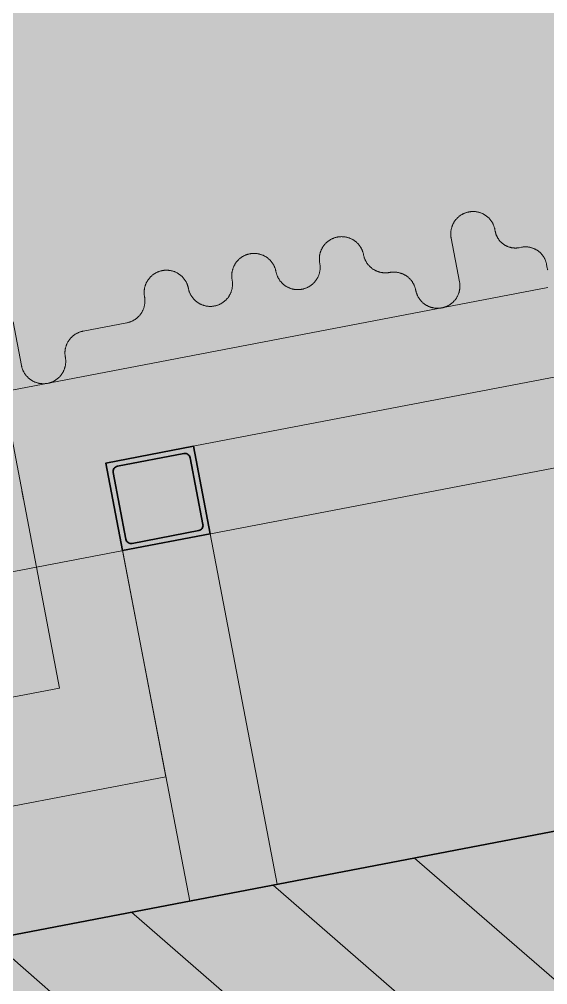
# Model space of a CAD drawing. Header units: millimetres. Extents: x 833941507 to 1669051331, y 817666127 to 1636299673.
# Drawn here: x 834548875 to 834549171, y 817983170 to 817983712 of the extents above; entities that cross this region are included whole.
import ezdxf

# ---------------------------------------------------------------- set-up
doc = ezdxf.new("R2010")
doc.units = ezdxf.units.MM
doc.header["$LTSCALE"] = 3
for name, color, linetype, lineweight in [('Hatch (LTC&CB)', 252, 'Continuous', 35), ('UAJ-22INWA', 6, 'Continuous', 35), ('UAJ-22INWA-a', 1, 'Continuous', 13), ('UAJ-22INWA-h', 251, 'Continuous', 9), ('UAJ-23FLOR-h', 251, 'Continuous', 9), ('UAJ-42INFI', 1, 'Continuous', 18), ('UAJ-42INFI-h', 251, 'Continuous', 9)]:
    doc.layers.add(name, color=color, linetype=linetype, lineweight=lineweight)
doc.layers.add('UAJ-00XREF', color=7, linetype='Continuous')

# ---------------------------------------------------------------- blocks, each defined once
blk = doc.blocks.new('GBP-LTC-LB01')
at = {"layer": 'UAJ-23FLOR-h'}
h = blk.add_hatch(dxfattribs=at)
h.set_pattern_fill('EARTH,_O', color=256, scale=180, angle=45)
h.set_pattern_definition([(48.9989, (834576001.8, 818046085.3), (-112.727, 1612.5107), [1143, -1143]), (48.9989, (834575678.3, 818046366.6), (-112.727, 1612.5107), [1143, -1143]), (48.9989, (834575354.8, 818046647.8), (-112.727, 1612.5107), [1143, -1143]), (138.9989, (834575340.7, 818046849.3), (-1612.5107, -112.727), [1143, -1143]), (138.9989, (834575621.9, 818047172.8), (-1612.5107, -112.727), [1143, -1143]), (138.9989, (834575903.1, 818047496.3), (-1612.5107, -112.727), [1143, -1143])])
h.paths.add_polyline_path([(834572173.05, 818200349.17), (834310583.74, 818182062.08), (834331502.24, 817882831.69), (834364939.69, 817885169.23), (834473095.7, 818011283.6), (834480533.7, 818020120.4), (834485095.05, 818025709.55), (834491375.7, 818033619), (834497063.4, 818041013), (834493145.8, 818043678.7), (834512788.5, 818074029.25), (834518712.45, 818083675.25), (834526231.3, 818096325.1), (834534646.05, 818111073.05), (834545956, 818131981.3), (834557204.6, 818154198.8), (834564040, 818168496.8), (834570941.16, 818183576.43), (834578367.8, 818200696.3)])
h.paths.add_polyline_path([(834382131.31, 817956469.98), (834418268.73, 817958996.07), (834422062.41, 817963855.9), (834428403.04, 817964299.38), (834467239.2, 818010695.58), (834466445.21, 818021738.79), (834476097.72, 818035709.03), (834485267.1, 818048983.2), (834487014.89, 818051460.43), (834497268.33, 818067303.42), (834492893.38, 818129890.09), (834448056.59, 818126755.66), (834416896.58, 818105052.11), (834382061.37, 818080788.99), (834386167.45, 818022059.16), (834377588.38, 818021459.47)], flags=16)
edge = h.paths.add_edge_path(flags=16)
edge.add_line((834540292.29, 818142076.07), (834533466.32, 818141614.13))
edge.add_line((834533466.32, 818141614.13), (834523258.01, 818143862.71))
edge.add_line((834523258.01, 818143862.71), (834525896.87, 818155838.93))
edge.add_arc((834558382.43, 818267025.45), 115835.02, 237.2183981, 253.7131266, ccw=False)
edge.add_line((834495664.92, 818169638.25), (834498267.59, 818132356.98))
edge.add_line((834498267.59, 818132356.98), (834496346.42, 818130135.01))
edge.add_line((834496346.42, 818130135.01), (834492879.88, 818129892.67))
edge.add_line((834492879.88, 818129892.67), (834494229.58, 818110587.62))
edge.add_line((834494229.58, 818110587.62), (834496326.13, 818110708.38))
edge.add_line((834496326.13, 818110708.38), (834498420.21, 818080753.55))
edge.add_line((834498420.21, 818080753.55), (834498046.12, 818080727.4))
edge.add_line((834498046.12, 818080727.4), (834498254.52, 818077746.38))
edge.add_line((834498254.52, 818077746.38), (834503061.09, 818078082.4))
edge.add_line((834503061.09, 818078082.4), (834504979.52, 818081212.1))
edge.add_line((834504979.52, 818081212.1), (834509429.02, 818088470.93))
edge.add_line((834509429.02, 818088470.93), (834515217.16, 818097913.59))
edge.add_line((834515217.16, 818097913.59), (834526067.43, 818116415.54))
edge.add_line((834526067.43, 818116415.54), (834532489.2, 818127888.68))
edge.add_line((834532489.2, 818127888.68), (834534830.9, 818132146.3))
edge.add_line((834534830.9, 818132146.3), (834540292.29, 818142076.07))
h = blk.add_hatch(dxfattribs=at)
h.set_pattern_fill('EARTH,_O', color=256, scale=180, angle=45)
h.set_pattern_definition([(45.0000001, (-1082349.7, 54794.9), (-3e-06, 1616.4461018), [1143, -1143]), (45.0000001, (-1082652.8, 55098), (-3e-06, 1616.4461018), [1143, -1143]), (45.0000001, (-1082955.9, 55401.1), (-3e-06, 1616.4461018), [1143, -1143]), (135.0000001, (-1082955.9, 55603.1), (-1616.4461018, -3e-06), [1143, -1143]), (135.0000001, (-1082652.8, 55906.2), (-1616.4461018, -3e-06), [1143, -1143]), (135.0000001, (-1082349.7, 56209.3), (-1616.4461018, -3e-06), [1143, -1143])])
h.paths.add_polyline_path([(834669469.25, 818015499.17), (834651080.82, 818014213.79), (834651091.33, 818014066.03), (834669479.76, 818015351.52)], flags=16)
edge = h.paths.add_edge_path()
edge.add_arc((834611763.61, 818123015.07), 22001.28, 94.000719, 118.688683)
edge.add_line((834601201.89, 818142315.5), (834593918.34, 818141228.38))
edge.add_arc((834611768.4, 818123014.03), 25502.69, 93.997159, 134.421275, ccw=False)
edge.add_line((834609990.68, 818148454.69), (834618164.36, 818149025.84))
edge.add_line((834618164.36, 818149025.84), (834618408.29, 818145534.91))
edge.add_line((834618408.29, 818145534.91), (834616365.41, 818145392.16))
edge.add_line((834616365.41, 818145392.16), (834616609.39, 818141900.69))
edge.add_line((834616609.39, 818141900.69), (834611621.55, 818141552.15))
edge.add_line((834611621.55, 818141552.15), (834611377.61, 818145043.07))
edge.add_line((834611377.61, 818145043.07), (834610228.61, 818144962.74))
h.paths.add_polyline_path([(834673232.94, 818197365.88), (834607546.49, 818192773.89), (834599172.5, 818174435.3), (834588349.1, 818152374.5), (834578621.55, 818133890.65), (834568418.3, 818115665.3), (834556456.7, 818095618.3), (834546606.4, 818080041.6), (834532219.3, 818058623.75), (834523692.15, 818046595.75), (834515683.5, 818035708.5), (834508244.2, 818025929.9), (834500656.3, 818016266.1), (834489786.8, 818002934.1), (834483448.3, 817995421.3), (834478637.6, 817989841.7), (834458453.75, 817967379.3), (834441506.5, 817949096.36), (834383075.75, 817886437.08), (834482026.69, 817893354.51), (834551919.04, 817920008.6), (834634905.13, 817930637.13), (834634023, 817939309.35), (834633770.07, 817941795.89), (834633577.69, 817943687.02), (834508697.04, 817930983.61), (834507053.46, 817930191.44), (834506409.46, 817939426.96), (834507656.94, 817945566.73), (834503417.08, 818006767.03), (834503064.37, 818011762.67), (834514052.91, 818025791.94), (834520784.65, 818034889.35), (834526318.86, 818042436.94), (834532381.69, 818050705.63), (834536345.72, 818056472.68), (834542258.41, 818065225.62), (834550405.86, 818077286.91), (834561579, 818095001.96), (834574522.66, 818117080.03), (834587768.88, 818140310.21), (834609774.13, 818143594.98), (834610001.97, 818140335.89), (834634252.54, 818142031.47), (834636806.9, 818105492.47), (834642791.48, 818105913.75), (834646278.56, 818056032.58), (834640293.17, 818055614.16), (834643382.34, 818011424.91), (834641138.41, 818011267.96), (834645775.78, 817944927.87), (834639048.36, 817944243.52), (834640362.12, 817931328.11), (834651070.39, 817932706.91), (834650587.67, 817936476.13), (834685105.74, 817940896.86), (834685588.46, 817937127.64), (834691373.79, 817937868.57)])
blk = doc.blocks.new('*U1272')
at = {"layer": 'UAJ-22INWA-h'}
h = blk.add_hatch(color=256, dxfattribs=at)
h.dxf.hatch_style = 1
h.paths.add_polyline_path([(0, -10), (50, -10), (50, 40), (0, 40)])
edge = h.paths.add_edge_path(flags=16)
edge.add_line((6, -7), (44, -7))
edge.add_arc((44, -4), 3, 270, 360)
edge.add_line((47, -4), (47, 34))
edge.add_arc((44, 34), 3, 360, 450)
edge.add_line((44, 37), (6, 37))
edge.add_arc((6, 34), 3, 90, 180)
edge.add_line((3, 34), (3, -4))
edge.add_arc((6, -4), 3, 180, 270)
at = {"layer": 'UAJ-22INWA'}
blk.add_lwpolyline([(0, -10), (50, -10), (50, 40), (0, 40)], close=True, dxfattribs=at)
blk.add_lwpolyline([(6, -7), (44, -7, 0.414214), (47, -4), (47, 34, 0.414214), (44, 37), (6, 37, 0.414214), (3, 34), (3, -4, 0.414214)], format="xyb", close=True, dxfattribs=at)
blk = doc.blocks.new('inf_010')
at = {"layer": 'UAJ-42INFI'}
for points in [[(889561436.98, 757792767.59), (889561436.94, 757792767.87), (889561436.9, 757792768.15), (889561436.85, 757792768.42), (889561436.79, 757792768.7), (889561436.73, 757792768.98), (889561436.66, 757792769.27), (889561436.58, 757792769.55), (889561436.5, 757792769.83), (889561436.41, 757792770.11), (889561436.31, 757792770.39), (889561436.2, 757792770.67), (889561436.09, 757792770.95), (889561435.97, 757792771.23), (889561435.84, 757792771.51), (889561435.7, 757792771.78), (889561435.56, 757792772.06), (889561435.41, 757792772.33), (889561435.25, 757792772.6), (889561435.08, 757792772.87), (889561434.91, 757792773.13), (889561434.73, 757792773.39), (889561434.54, 757792773.64), (889561434.34, 757792773.9), (889561434.14, 757792774.14), (889561433.93, 757792774.39), (889561433.72, 757792774.62), (889561433.49, 757792774.86), (889561433.26, 757792775.08), (889561433.03, 757792775.31), (889561432.79, 757792775.52), (889561432.54, 757792775.73), (889561432.29, 757792775.94), (889561432.03, 757792776.13), (889561431.77, 757792776.32), (889561431.51, 757792776.5), (889561431.23, 757792776.68), (889561430.96, 757792776.85), (889561430.68, 757792777.01), (889561430.4, 757792777.16), (889561430.11, 757792777.31), (889561429.82, 757792777.45), (889561429.53, 757792777.58), (889561429.24, 757792777.7), (889561428.95, 757792777.82), (889561428.65, 757792777.92), (889561428.35, 757792778.02), (889561428.05, 757792778.11), (889561427.75, 757792778.19), (889561427.45, 757792778.27), (889561427.15, 757792778.34), (889561426.85, 757792778.4), (889561426.55, 757792778.45), (889561426.25, 757792778.49), (889561425.95, 757792778.53), (889561425.66, 757792778.56), (889561425.36, 757792778.58), (889561425.07, 757792778.6), (889561424.78, 757792778.61), (889561424.49, 757792778.61), (889561424.2, 757792778.6), (889561423.92, 757792778.59), (889561423.63, 757792778.57), (889561423.36, 757792778.55), (889561423.08, 757792778.52), (889561422.8, 757792778.48), (889561422.53, 757792778.44), (889561422.25, 757792778.39), (889561421.97, 757792778.33), (889561421.69, 757792778.27), (889561421.41, 757792778.2), (889561421.13, 757792778.12), (889561420.85, 757792778.04), (889561420.56, 757792777.95), (889561420.28, 757792777.85), (889561420, 757792777.74), (889561419.72, 757792777.63), (889561419.44, 757792777.51), (889561419.17, 757792777.38), (889561418.89, 757792777.24), (889561418.62, 757792777.1), (889561418.34, 757792776.95), (889561418.07, 757792776.79), (889561417.81, 757792776.62), (889561417.54, 757792776.45), (889561417.29, 757792776.27), (889561417.03, 757792776.08), (889561416.78, 757792775.88), (889561416.53, 757792775.68), (889561416.29, 757792775.47), (889561416.05, 757792775.26), (889561415.82, 757792775.03), (889561415.59, 757792774.81), (889561415.37, 757792774.57), (889561415.15, 757792774.33), (889561414.94, 757792774.08), (889561414.74, 757792773.83), (889561414.54, 757792773.57), (889561414.35, 757792773.31), (889561414.17, 757792773.05), (889561413.99, 757792772.78), (889561413.83, 757792772.5), (889561413.66, 757792772.22), (889561413.51, 757792771.94), (889561413.36, 757792771.65), (889561413.23, 757792771.37), (889561413.1, 757792771.07), (889561412.97, 757792770.78), (889561412.86, 757792770.49), (889561412.75, 757792770.19), (889561412.65, 757792769.89), (889561412.56, 757792769.59), (889561412.48, 757792769.29), (889561412.4, 757792768.99), (889561412.34, 757792768.69), (889561412.28, 757792768.39), (889561412.23, 757792768.09), (889561412.18, 757792767.79), (889561412.14, 757792767.5), (889561412.11, 757792767.2), (889561412.09, 757792766.9), (889561412.08, 757792766.61), (889561412.07, 757792766.32), (889561412.07, 757792766.03), (889561412.07, 757792765.74), (889561412.08, 757792765.46), (889561412.1, 757792765.17), (889561412.13, 757792764.9), (889561412.16, 757792764.62)], [(889561362.51, 757792758.67), (889561362.47, 757792758.94), (889561362.43, 757792759.22), (889561362.38, 757792759.5), (889561362.33, 757792759.78), (889561362.26, 757792760.06), (889561362.19, 757792760.34), (889561362.12, 757792760.62), (889561362.03, 757792760.9), (889561361.94, 757792761.19), (889561361.84, 757792761.47), (889561361.74, 757792761.75), (889561361.62, 757792762.03), (889561361.5, 757792762.31), (889561361.37, 757792762.58), (889561361.24, 757792762.86), (889561361.09, 757792763.13), (889561360.94, 757792763.41), (889561360.78, 757792763.67), (889561360.61, 757792763.94), (889561360.44, 757792764.2), (889561360.26, 757792764.46), (889561360.07, 757792764.72), (889561359.88, 757792764.97), (889561359.67, 757792765.22), (889561359.46, 757792765.46), (889561359.25, 757792765.7), (889561359.03, 757792765.93), (889561358.8, 757792766.16), (889561358.56, 757792766.38), (889561358.32, 757792766.6), (889561358.08, 757792766.81), (889561357.82, 757792767.01), (889561357.57, 757792767.21), (889561357.3, 757792767.4), (889561357.04, 757792767.58), (889561356.77, 757792767.76), (889561356.49, 757792767.92), (889561356.21, 757792768.08), (889561355.93, 757792768.24), (889561355.65, 757792768.38), (889561355.36, 757792768.52), (889561355.07, 757792768.65), (889561354.77, 757792768.78), (889561354.48, 757792768.89), (889561354.18, 757792769), (889561353.88, 757792769.1), (889561353.58, 757792769.19), (889561353.29, 757792769.27), (889561352.98, 757792769.34), (889561352.68, 757792769.41), (889561352.38, 757792769.47), (889561352.08, 757792769.52), (889561351.79, 757792769.57), (889561351.49, 757792769.61), (889561351.19, 757792769.63), (889561350.9, 757792769.66), (889561350.6, 757792769.67), (889561350.31, 757792769.68), (889561350.02, 757792769.68), (889561349.73, 757792769.68), (889561349.45, 757792769.67), (889561349.17, 757792769.65), (889561348.89, 757792769.62), (889561348.61, 757792769.59), (889561348.34, 757792769.56), (889561348.06, 757792769.51), (889561347.78, 757792769.47), (889561347.5, 757792769.41), (889561347.22, 757792769.35), (889561346.94, 757792769.28), (889561346.66, 757792769.2), (889561346.38, 757792769.12), (889561346.1, 757792769.02), (889561345.82, 757792768.93), (889561345.53, 757792768.82), (889561345.25, 757792768.71), (889561344.98, 757792768.58), (889561344.7, 757792768.45), (889561344.42, 757792768.32), (889561344.15, 757792768.17), (889561343.88, 757792768.02), (889561343.61, 757792767.86), (889561343.34, 757792767.7), (889561343.08, 757792767.52), (889561342.82, 757792767.34), (889561342.56, 757792767.15), (889561342.31, 757792766.96), (889561342.06, 757792766.76), (889561341.82, 757792766.55), (889561341.58, 757792766.33), (889561341.35, 757792766.11), (889561341.12, 757792765.88), (889561340.9, 757792765.65), (889561340.68, 757792765.4), (889561340.47, 757792765.16), (889561340.27, 757792764.91), (889561340.08, 757792764.65), (889561339.89, 757792764.39), (889561339.7, 757792764.12), (889561339.53, 757792763.85), (889561339.36, 757792763.58), (889561339.2, 757792763.3), (889561339.04, 757792763.01), (889561338.9, 757792762.73), (889561338.76, 757792762.44), (889561338.63, 757792762.15), (889561338.51, 757792761.86), (889561338.39, 757792761.56), (889561338.29, 757792761.26), (889561338.19, 757792760.97), (889561338.1, 757792760.67), (889561338.01, 757792760.37), (889561337.94, 757792760.07), (889561337.87, 757792759.77), (889561337.81, 757792759.47), (889561337.76, 757792759.17), (889561337.71, 757792758.87), (889561337.68, 757792758.57), (889561337.65, 757792758.27), (889561337.62, 757792757.98), (889561337.61, 757792757.68), (889561337.6, 757792757.39), (889561337.6, 757792757.1), (889561337.6, 757792756.82), (889561337.62, 757792756.53), (889561337.63, 757792756.25), (889561337.66, 757792755.97), (889561337.69, 757792755.69)], [(889561437.1, 757792766.57), (889561436.98, 757792767.59)], [(889561449.85, 757792756.55), (889561449.6, 757792756.52), (889561449.34, 757792756.5), (889561449.09, 757792756.48), (889561448.83, 757792756.47), (889561448.56, 757792756.47), (889561448.3, 757792756.47), (889561448.03, 757792756.48), (889561447.76, 757792756.49), (889561447.49, 757792756.51), (889561447.22, 757792756.54), (889561446.94, 757792756.57), (889561446.67, 757792756.61), (889561446.39, 757792756.66), (889561446.12, 757792756.71), (889561445.84, 757792756.78), (889561445.57, 757792756.85), (889561445.29, 757792756.92), (889561445.02, 757792757.01), (889561444.74, 757792757.1), (889561444.47, 757792757.19), (889561444.2, 757792757.3), (889561443.93, 757792757.41), (889561443.66, 757792757.53), (889561443.4, 757792757.66), (889561443.14, 757792757.79), (889561442.88, 757792757.93), (889561442.62, 757792758.08), (889561442.37, 757792758.24), (889561442.12, 757792758.4), (889561441.88, 757792758.56), (889561441.64, 757792758.74), (889561441.4, 757792758.92), (889561441.17, 757792759.11), (889561440.94, 757792759.3), (889561440.72, 757792759.5), (889561440.51, 757792759.7), (889561440.3, 757792759.91), (889561440.09, 757792760.12), (889561439.9, 757792760.34), (889561439.7, 757792760.56), (889561439.52, 757792760.79), (889561439.34, 757792761.02), (889561439.17, 757792761.26), (889561439, 757792761.49), (889561438.84, 757792761.74), (889561438.69, 757792761.98), (889561438.54, 757792762.23), (889561438.4, 757792762.48), (889561438.27, 757792762.73), (889561438.15, 757792762.98), (889561438.03, 757792763.24), (889561437.92, 757792763.49), (889561437.81, 757792763.75), (889561437.71, 757792764.01), (889561437.62, 757792764.26), (889561437.54, 757792764.52), (889561437.46, 757792764.78), (889561437.39, 757792765.04), (889561437.33, 757792765.3), (889561437.27, 757792765.55), (889561437.22, 757792765.81), (889561437.17, 757792766.07), (889561437.13, 757792766.32), (889561437.1, 757792766.57)], [(889561312.87, 757792752.72), (889561312.83, 757792752.99), (889561312.79, 757792753.27), (889561312.74, 757792753.55), (889561312.68, 757792753.83), (889561312.62, 757792754.11), (889561312.55, 757792754.39), (889561312.47, 757792754.67), (889561312.39, 757792754.95), (889561312.3, 757792755.24), (889561312.2, 757792755.52), (889561312.09, 757792755.8), (889561311.98, 757792756.08), (889561311.86, 757792756.36), (889561311.73, 757792756.63), (889561311.59, 757792756.91), (889561311.45, 757792757.18), (889561311.3, 757792757.46), (889561311.14, 757792757.72), (889561310.97, 757792757.99), (889561310.8, 757792758.25), (889561310.62, 757792758.51), (889561310.43, 757792758.77), (889561310.23, 757792759.02), (889561310.03, 757792759.27), (889561309.82, 757792759.51), (889561309.6, 757792759.75), (889561309.38, 757792759.98), (889561309.15, 757792760.21), (889561308.92, 757792760.43), (889561308.68, 757792760.65), (889561308.43, 757792760.86), (889561308.18, 757792761.06), (889561307.92, 757792761.26), (889561307.66, 757792761.45), (889561307.39, 757792761.63), (889561307.12, 757792761.81), (889561306.85, 757792761.97), (889561306.57, 757792762.13), (889561306.29, 757792762.29), (889561306, 757792762.43), (889561305.71, 757792762.57), (889561305.42, 757792762.7), (889561305.13, 757792762.83), (889561304.83, 757792762.94), (889561304.54, 757792763.05), (889561304.24, 757792763.15), (889561303.94, 757792763.24), (889561303.64, 757792763.32), (889561303.34, 757792763.39), (889561303.04, 757792763.46), (889561302.74, 757792763.52), (889561302.44, 757792763.57), (889561302.14, 757792763.62), (889561301.84, 757792763.66), (889561301.55, 757792763.68), (889561301.25, 757792763.71), (889561300.96, 757792763.72), (889561300.67, 757792763.73), (889561300.38, 757792763.73), (889561300.09, 757792763.73), (889561299.8, 757792763.72), (889561299.52, 757792763.7), (889561299.24, 757792763.67), (889561298.97, 757792763.64), (889561298.69, 757792763.61), (889561298.42, 757792763.56), (889561298.14, 757792763.52), (889561297.86, 757792763.46), (889561297.58, 757792763.4), (889561297.3, 757792763.33), (889561297.02, 757792763.25), (889561296.73, 757792763.17), (889561296.45, 757792763.07), (889561296.17, 757792762.98), (889561295.89, 757792762.87), (889561295.61, 757792762.76), (889561295.33, 757792762.63), (889561295.05, 757792762.51), (889561294.78, 757792762.37), (889561294.5, 757792762.22), (889561294.23, 757792762.07), (889561293.96, 757792761.91), (889561293.7, 757792761.75), (889561293.43, 757792761.57), (889561293.17, 757792761.39), (889561292.92, 757792761.2), (889561292.67, 757792761.01), (889561292.42, 757792760.81), (889561292.18, 757792760.6), (889561291.94, 757792760.38), (889561291.7, 757792760.16), (889561291.48, 757792759.93), (889561291.26, 757792759.7), (889561291.04, 757792759.45), (889561290.83, 757792759.21), (889561290.63, 757792758.96), (889561290.43, 757792758.7), (889561290.24, 757792758.44), (889561290.06, 757792758.17), (889561289.88, 757792757.9), (889561289.71, 757792757.63), (889561289.55, 757792757.35), (889561289.4, 757792757.06), (889561289.25, 757792756.78), (889561289.11, 757792756.49), (889561288.98, 757792756.2), (889561288.86, 757792755.91), (889561288.75, 757792755.61), (889561288.64, 757792755.31), (889561288.54, 757792755.02), (889561288.45, 757792754.72), (889561288.37, 757792754.42), (889561288.29, 757792754.12), (889561288.23, 757792753.82), (889561288.17, 757792753.52), (889561288.11, 757792753.22), (889561288.07, 757792752.92), (889561288.03, 757792752.62), (889561288, 757792752.32), (889561287.98, 757792752.03), (889561287.96, 757792751.73), (889561287.96, 757792751.44), (889561287.96, 757792751.15), (889561287.96, 757792750.87), (889561287.97, 757792750.58), (889561287.99, 757792750.3), (889561288.01, 757792750.02), (889561288.04, 757792749.74)], [(889561412.16, 757792764.62), (889561415.13, 757792739.8)], [(889561263.22, 757792746.77), (889561263.19, 757792747.05), (889561263.14, 757792747.32), (889561263.09, 757792747.6), (889561263.04, 757792747.88), (889561262.97, 757792748.16), (889561262.9, 757792748.44), (889561262.83, 757792748.72), (889561262.74, 757792749), (889561262.65, 757792749.29), (889561262.55, 757792749.57), (889561262.45, 757792749.85), (889561262.33, 757792750.13), (889561262.21, 757792750.41), (889561262.08, 757792750.68), (889561261.95, 757792750.96), (889561261.8, 757792751.23), (889561261.65, 757792751.51), (889561261.49, 757792751.77), (889561261.33, 757792752.04), (889561261.15, 757792752.3), (889561260.97, 757792752.56), (889561260.78, 757792752.82), (889561260.59, 757792753.07), (889561260.38, 757792753.32), (889561260.18, 757792753.56), (889561259.96, 757792753.8), (889561259.74, 757792754.03), (889561259.51, 757792754.26), (889561259.27, 757792754.48), (889561259.03, 757792754.7), (889561258.79, 757792754.91), (889561258.53, 757792755.11), (889561258.28, 757792755.31), (889561258.02, 757792755.5), (889561257.75, 757792755.68), (889561257.48, 757792755.86), (889561257.2, 757792756.02), (889561256.92, 757792756.19), (889561256.64, 757792756.34), (889561256.36, 757792756.48), (889561256.07, 757792756.62), (889561255.78, 757792756.75), (889561255.48, 757792756.88), (889561255.19, 757792756.99), (889561254.89, 757792757.1), (889561254.59, 757792757.2), (889561254.3, 757792757.29), (889561254, 757792757.37), (889561253.7, 757792757.44), (889561253.4, 757792757.51), (889561253.09, 757792757.57), (889561252.8, 757792757.62), (889561252.5, 757792757.67), (889561252.2, 757792757.71), (889561251.9, 757792757.73), (889561251.61, 757792757.76), (889561251.31, 757792757.77), (889561251.02, 757792757.78), (889561250.73, 757792757.78), (889561250.44, 757792757.78), (889561250.16, 757792757.77), (889561249.88, 757792757.75), (889561249.6, 757792757.72), (889561249.32, 757792757.69), (889561249.05, 757792757.66), (889561248.77, 757792757.61), (889561248.49, 757792757.57), (889561248.21, 757792757.51), (889561247.93, 757792757.45), (889561247.65, 757792757.38), (889561247.37, 757792757.3), (889561247.09, 757792757.22), (889561246.81, 757792757.12), (889561246.53, 757792757.03), (889561246.25, 757792756.92), (889561245.97, 757792756.81), (889561245.69, 757792756.68), (889561245.41, 757792756.56), (889561245.13, 757792756.42), (889561244.86, 757792756.27), (889561244.59, 757792756.12), (889561244.32, 757792755.96), (889561244.05, 757792755.8), (889561243.79, 757792755.62), (889561243.53, 757792755.44), (889561243.27, 757792755.25), (889561243.02, 757792755.06), (889561242.77, 757792754.86), (889561242.53, 757792754.65), (889561242.29, 757792754.43), (889561242.06, 757792754.21), (889561241.83, 757792753.98), (889561241.61, 757792753.75), (889561241.4, 757792753.5), (889561241.19, 757792753.26), (889561240.98, 757792753.01), (889561240.79, 757792752.75), (889561240.6, 757792752.49), (889561240.41, 757792752.22), (889561240.24, 757792751.95), (889561240.07, 757792751.68), (889561239.91, 757792751.4), (889561239.75, 757792751.11), (889561239.61, 757792750.83), (889561239.47, 757792750.54), (889561239.34, 757792750.25), (889561239.22, 757792749.96), (889561239.1, 757792749.66), (889561239, 757792749.36), (889561238.9, 757792749.07), (889561238.81, 757792748.77), (889561238.72, 757792748.47), (889561238.65, 757792748.17), (889561238.58, 757792747.87), (889561238.52, 757792747.57), (889561238.47, 757792747.27), (889561238.42, 757792746.97), (889561238.39, 757792746.67), (889561238.36, 757792746.37), (889561238.34, 757792746.08), (889561238.32, 757792745.78), (889561238.31, 757792745.49), (889561238.31, 757792745.2), (889561238.32, 757792744.92), (889561238.33, 757792744.63), (889561238.35, 757792744.35), (889561238.37, 757792744.07), (889561238.4, 757792743.79)], [(889561337.69, 757792755.69), (889561337.72, 757792755.42), (889561337.74, 757792755.14), (889561337.76, 757792754.86), (889561337.77, 757792754.57), (889561337.78, 757792754.29), (889561337.78, 757792754), (889561337.77, 757792753.71), (889561337.75, 757792753.41), (889561337.73, 757792753.12), (889561337.7, 757792752.82), (889561337.66, 757792752.52), (889561337.62, 757792752.22), (889561337.57, 757792751.92), (889561337.51, 757792751.62), (889561337.44, 757792751.32), (889561337.36, 757792751.02), (889561337.28, 757792750.72), (889561337.19, 757792750.42), (889561337.09, 757792750.13), (889561336.99, 757792749.83), (889561336.87, 757792749.53), (889561336.75, 757792749.24), (889561336.62, 757792748.95), (889561336.48, 757792748.66), (889561336.33, 757792748.38), (889561336.18, 757792748.09), (889561336.02, 757792747.81), (889561335.85, 757792747.54), (889561335.67, 757792747.27), (889561335.49, 757792747), (889561335.3, 757792746.74), (889561335.11, 757792746.48), (889561334.9, 757792746.23), (889561334.69, 757792745.98), (889561334.48, 757792745.74), (889561334.25, 757792745.51), (889561334.03, 757792745.28), (889561333.79, 757792745.06), (889561333.56, 757792744.84), (889561333.31, 757792744.63), (889561333.07, 757792744.43), (889561332.81, 757792744.24), (889561332.56, 757792744.05), (889561332.3, 757792743.87), (889561332.04, 757792743.69), (889561331.77, 757792743.53), (889561331.5, 757792743.37), (889561331.23, 757792743.22), (889561330.95, 757792743.07), (889561330.68, 757792742.93), (889561330.4, 757792742.81), (889561330.12, 757792742.68), (889561329.84, 757792742.57), (889561329.56, 757792742.46), (889561329.28, 757792742.37), (889561329, 757792742.27), (889561328.72, 757792742.19), (889561328.44, 757792742.11), (889561328.15, 757792742.04), (889561327.87, 757792741.98), (889561327.59, 757792741.92), (889561327.32, 757792741.87), (889561327.04, 757792741.83), (889561326.76, 757792741.8), (889561326.49, 757792741.77), (889561326.21, 757792741.74), (889561325.93, 757792741.72), (889561325.64, 757792741.71), (889561325.36, 757792741.71), (889561325.07, 757792741.71), (889561324.78, 757792741.72), (889561324.48, 757792741.73), (889561324.19, 757792741.76), (889561323.89, 757792741.78), (889561323.59, 757792741.82), (889561323.29, 757792741.87), (889561322.99, 757792741.92), (889561322.69, 757792741.98), (889561322.39, 757792742.04), (889561322.09, 757792742.12), (889561321.79, 757792742.2), (889561321.49, 757792742.29), (889561321.19, 757792742.39), (889561320.9, 757792742.5), (889561320.6, 757792742.61), (889561320.31, 757792742.74), (889561320.02, 757792742.87), (889561319.73, 757792743.01), (889561319.45, 757792743.15), (889561319.16, 757792743.3), (889561318.88, 757792743.47), (889561318.61, 757792743.63), (889561318.34, 757792743.81), (889561318.07, 757792743.99), (889561317.81, 757792744.18), (889561317.55, 757792744.38), (889561317.3, 757792744.58), (889561317.05, 757792744.79), (889561316.81, 757792745.01), (889561316.58, 757792745.23), (889561316.35, 757792745.46), (889561316.13, 757792745.69), (889561315.91, 757792745.93), (889561315.7, 757792746.17), (889561315.5, 757792746.42), (889561315.31, 757792746.67), (889561315.12, 757792746.93), (889561314.94, 757792747.19), (889561314.76, 757792747.45), (889561314.6, 757792747.72), (889561314.44, 757792747.98), (889561314.29, 757792748.26), (889561314.14, 757792748.53), (889561314, 757792748.81), (889561313.88, 757792749.08), (889561313.75, 757792749.36), (889561313.64, 757792749.64), (889561313.53, 757792749.92), (889561313.44, 757792750.2), (889561313.34, 757792750.49), (889561313.26, 757792750.77), (889561313.18, 757792751.05), (889561313.11, 757792751.33), (889561313.05, 757792751.61), (889561312.99, 757792751.89), (889561312.94, 757792752.17), (889561312.9, 757792752.44), (889561312.87, 757792752.72)], [(889561376.41, 757792747.75), (889561376.13, 757792747.72), (889561375.85, 757792747.69), (889561375.57, 757792747.67), (889561375.29, 757792747.66), (889561375, 757792747.66), (889561374.71, 757792747.66), (889561374.42, 757792747.67), (889561374.13, 757792747.68), (889561373.83, 757792747.71), (889561373.53, 757792747.73), (889561373.24, 757792747.77), (889561372.94, 757792747.82), (889561372.64, 757792747.87), (889561372.34, 757792747.93), (889561372.04, 757792747.99), (889561371.74, 757792748.07), (889561371.44, 757792748.15), (889561371.14, 757792748.24), (889561370.84, 757792748.34), (889561370.54, 757792748.45), (889561370.25, 757792748.56), (889561369.95, 757792748.69), (889561369.66, 757792748.82), (889561369.38, 757792748.96), (889561369.09, 757792749.1), (889561368.81, 757792749.25), (889561368.53, 757792749.42), (889561368.25, 757792749.58), (889561367.98, 757792749.76), (889561367.72, 757792749.94), (889561367.45, 757792750.13), (889561367.2, 757792750.33), (889561366.95, 757792750.53), (889561366.7, 757792750.74), (889561366.46, 757792750.96), (889561366.22, 757792751.18), (889561366, 757792751.41), (889561365.77, 757792751.64), (889561365.56, 757792751.88), (889561365.35, 757792752.12), (889561365.15, 757792752.37), (889561364.95, 757792752.62), (889561364.76, 757792752.88), (889561364.58, 757792753.14), (889561364.41, 757792753.4), (889561364.24, 757792753.66), (889561364.08, 757792753.93), (889561363.93, 757792754.21), (889561363.79, 757792754.48), (889561363.65, 757792754.76), (889561363.52, 757792755.03), (889561363.4, 757792755.31), (889561363.29, 757792755.59), (889561363.18, 757792755.87), (889561363.08, 757792756.15), (889561362.99, 757792756.44), (889561362.9, 757792756.72), (889561362.83, 757792757), (889561362.76, 757792757.28), (889561362.69, 757792757.56), (889561362.64, 757792757.84), (889561362.59, 757792758.12), (889561362.55, 757792758.39), (889561362.51, 757792758.67)], [(889561451.16, 757792756.7), (889561449.85, 757792756.55)], [(889561464.51, 757792746.15), (889561464.47, 757792746.43), (889561464.43, 757792746.72), (889561464.38, 757792747.01), (889561464.32, 757792747.29), (889561464.26, 757792747.58), (889561464.18, 757792747.87), (889561464.1, 757792748.15), (889561464.02, 757792748.43), (889561463.92, 757792748.72), (889561463.82, 757792749), (889561463.72, 757792749.27), (889561463.6, 757792749.55), (889561463.48, 757792749.82), (889561463.35, 757792750.09), (889561463.21, 757792750.36), (889561463.07, 757792750.62), (889561462.92, 757792750.88), (889561462.77, 757792751.14), (889561462.61, 757792751.39), (889561462.44, 757792751.64), (889561462.27, 757792751.88), (889561462.09, 757792752.12), (889561461.9, 757792752.35), (889561461.71, 757792752.58), (889561461.52, 757792752.8), (889561461.32, 757792753.02), (889561461.11, 757792753.23), (889561460.9, 757792753.44), (889561460.69, 757792753.64), (889561460.47, 757792753.83), (889561460.25, 757792754.02), (889561460.03, 757792754.2), (889561459.8, 757792754.38), (889561459.57, 757792754.55), (889561459.33, 757792754.72), (889561459.08, 757792754.88), (889561458.83, 757792755.03), (889561458.58, 757792755.18), (889561458.32, 757792755.33), (889561458.06, 757792755.47), (889561457.8, 757792755.6), (889561457.53, 757792755.73), (889561457.25, 757792755.84), (889561456.98, 757792755.96), (889561456.7, 757792756.06), (889561456.41, 757792756.16), (889561456.13, 757792756.25), (889561455.84, 757792756.34), (889561455.55, 757792756.42), (889561455.26, 757792756.49), (889561454.97, 757792756.55), (889561454.68, 757792756.61), (889561454.38, 757792756.65), (889561454.09, 757792756.7), (889561453.79, 757792756.73), (889561453.49, 757792756.76), (889561453.2, 757792756.77), (889561452.9, 757792756.79), (889561452.61, 757792756.79), (889561452.32, 757792756.79), (889561452.02, 757792756.78), (889561451.73, 757792756.76), (889561451.44, 757792756.74), (889561451.16, 757792756.7)], [(889561288.04, 757792749.74), (889561288.07, 757792749.47), (889561288.1, 757792749.19), (889561288.12, 757792748.91), (889561288.13, 757792748.62), (889561288.13, 757792748.34), (889561288.13, 757792748.05), (889561288.12, 757792747.76), (889561288.11, 757792747.46), (889561288.08, 757792747.17), (889561288.06, 757792746.87), (889561288.02, 757792746.57), (889561287.97, 757792746.27), (889561287.92, 757792745.97), (889561287.86, 757792745.67), (889561287.79, 757792745.37), (889561287.72, 757792745.07), (889561287.64, 757792744.77), (889561287.55, 757792744.47), (889561287.45, 757792744.18), (889561287.34, 757792743.88), (889561287.23, 757792743.58), (889561287.1, 757792743.29), (889561286.97, 757792743), (889561286.83, 757792742.71), (889561286.69, 757792742.43), (889561286.54, 757792742.14), (889561286.37, 757792741.86), (889561286.21, 757792741.59), (889561286.03, 757792741.32), (889561285.85, 757792741.05), (889561285.66, 757792740.79), (889561285.46, 757792740.53), (889561285.26, 757792740.28), (889561285.05, 757792740.04), (889561284.83, 757792739.79), (889561284.61, 757792739.56), (889561284.38, 757792739.33), (889561284.15, 757792739.11), (889561283.91, 757792738.89), (889561283.67, 757792738.68), (889561283.42, 757792738.48), (889561283.17, 757792738.29), (889561282.91, 757792738.1), (889561282.65, 757792737.92), (889561282.39, 757792737.74), (889561282.12, 757792737.58), (889561281.86, 757792737.42), (889561281.58, 757792737.27), (889561281.31, 757792737.12), (889561281.03, 757792736.98), (889561280.76, 757792736.86), (889561280.48, 757792736.73), (889561280.2, 757792736.62), (889561279.92, 757792736.51), (889561279.64, 757792736.42), (889561279.35, 757792736.32), (889561279.07, 757792736.24), (889561278.79, 757792736.16), (889561278.51, 757792736.09), (889561278.23, 757792736.03), (889561277.95, 757792735.97), (889561277.67, 757792735.92), (889561277.4, 757792735.88), (889561277.12, 757792735.85), (889561276.84, 757792735.82), (889561276.57, 757792735.79), (889561276.28, 757792735.77), (889561276, 757792735.76), (889561275.71, 757792735.76), (889561275.42, 757792735.76), (889561275.13, 757792735.77), (889561274.84, 757792735.78), (889561274.54, 757792735.81), (889561274.24, 757792735.83), (889561273.95, 757792735.87), (889561273.65, 757792735.92), (889561273.35, 757792735.97), (889561273.05, 757792736.03), (889561272.75, 757792736.09), (889561272.45, 757792736.17), (889561272.15, 757792736.25), (889561271.85, 757792736.34), (889561271.55, 757792736.44), (889561271.25, 757792736.55), (889561270.96, 757792736.66), (889561270.67, 757792736.79), (889561270.37, 757792736.92), (889561270.09, 757792737.06), (889561269.8, 757792737.2), (889561269.52, 757792737.35), (889561269.24, 757792737.52), (889561268.96, 757792737.68), (889561268.69, 757792737.86), (889561268.43, 757792738.04), (889561268.17, 757792738.23), (889561267.91, 757792738.43), (889561267.66, 757792738.63), (889561267.41, 757792738.84), (889561267.17, 757792739.06), (889561266.93, 757792739.28), (889561266.71, 757792739.51), (889561266.48, 757792739.74), (889561266.27, 757792739.98), (889561266.06, 757792740.22), (889561265.86, 757792740.47), (889561265.66, 757792740.72), (889561265.47, 757792740.98), (889561265.29, 757792741.24), (889561265.12, 757792741.5), (889561264.95, 757792741.77), (889561264.79, 757792742.03), (889561264.64, 757792742.31), (889561264.5, 757792742.58), (889561264.36, 757792742.86), (889561264.23, 757792743.13), (889561264.11, 757792743.41), (889561264, 757792743.69), (889561263.89, 757792743.97), (889561263.79, 757792744.25), (889561263.7, 757792744.54), (889561263.61, 757792744.82), (889561263.54, 757792745.1), (889561263.47, 757792745.38), (889561263.41, 757792745.66), (889561263.35, 757792745.94), (889561263.3, 757792746.22), (889561263.26, 757792746.49), (889561263.22, 757792746.77)], [(889561238.4, 757792743.79), (889561238.43, 757792743.52), (889561238.45, 757792743.24), (889561238.47, 757792742.96), (889561238.48, 757792742.67), (889561238.49, 757792742.39), (889561238.49, 757792742.1), (889561238.48, 757792741.81), (889561238.46, 757792741.51), (889561238.44, 757792741.22), (889561238.41, 757792740.92), (889561238.37, 757792740.62), (889561238.33, 757792740.32), (889561238.28, 757792740.02), (889561238.22, 757792739.72), (889561238.15, 757792739.42), (889561238.08, 757792739.12), (889561237.99, 757792738.82), (889561237.9, 757792738.52), (889561237.8, 757792738.23), (889561237.7, 757792737.93), (889561237.58, 757792737.63), (889561237.46, 757792737.34), (889561237.33, 757792737.05), (889561237.19, 757792736.76), (889561237.04, 757792736.48), (889561236.89, 757792736.19), (889561236.73, 757792735.91), (889561236.56, 757792735.64), (889561236.39, 757792735.37), (889561236.2, 757792735.1), (889561236.01, 757792734.84), (889561235.82, 757792734.58), (889561235.61, 757792734.33), (889561235.4, 757792734.09), (889561235.19, 757792733.84), (889561234.97, 757792733.61), (889561234.74, 757792733.38), (889561234.51, 757792733.16), (889561234.27, 757792732.94), (889561234.02, 757792732.73), (889561233.78, 757792732.53), (889561233.53, 757792732.34), (889561233.27, 757792732.15), (889561233.01, 757792731.97), (889561232.75, 757792731.79), (889561232.48, 757792731.63), (889561232.21, 757792731.47), (889561231.94, 757792731.32), (889561231.67, 757792731.17), (889561231.39, 757792731.03), (889561231.11, 757792730.91), (889561230.83, 757792730.78), (889561230.55, 757792730.67), (889561230.27, 757792730.56), (889561229.99, 757792730.47), (889561229.71, 757792730.37), (889561229.43, 757792730.29), (889561229.15, 757792730.21), (889561228.86, 757792730.14), (889561228.58, 757792730.08), (889561228.31, 757792730.02), (889561228.03, 757792729.97), (889561227.75, 757792729.93), (889561227.48, 757792729.9)], [(889561390.31, 757792736.82), (889561390.27, 757792737.1), (889561390.23, 757792737.37), (889561390.18, 757792737.65), (889561390.12, 757792737.93), (889561390.06, 757792738.21), (889561389.99, 757792738.49), (889561389.91, 757792738.77), (889561389.83, 757792739.06), (889561389.74, 757792739.34), (889561389.64, 757792739.62), (889561389.53, 757792739.9), (889561389.42, 757792740.18), (889561389.3, 757792740.46), (889561389.17, 757792740.74), (889561389.03, 757792741.01), (889561388.89, 757792741.29), (889561388.74, 757792741.56), (889561388.58, 757792741.83), (889561388.41, 757792742.09), (889561388.24, 757792742.36), (889561388.06, 757792742.62), (889561387.87, 757792742.87), (889561387.67, 757792743.12), (889561387.47, 757792743.37), (889561387.26, 757792743.61), (889561387.05, 757792743.85), (889561386.82, 757792744.09), (889561386.59, 757792744.31), (889561386.36, 757792744.53), (889561386.12, 757792744.75), (889561385.87, 757792744.96), (889561385.62, 757792745.16), (889561385.36, 757792745.36), (889561385.1, 757792745.55), (889561384.84, 757792745.73), (889561384.56, 757792745.91), (889561384.29, 757792746.08), (889561384.01, 757792746.24), (889561383.73, 757792746.39), (889561383.44, 757792746.54), (889561383.16, 757792746.68), (889561382.86, 757792746.81), (889561382.57, 757792746.93), (889561382.28, 757792747.04), (889561381.98, 757792747.15), (889561381.68, 757792747.25), (889561381.38, 757792747.34), (889561381.08, 757792747.42), (889561380.78, 757792747.5), (889561380.48, 757792747.56), (889561380.18, 757792747.62), (889561379.88, 757792747.68), (889561379.58, 757792747.72), (889561379.28, 757792747.76), (889561378.99, 757792747.79), (889561378.69, 757792747.81), (889561378.4, 757792747.82), (889561378.11, 757792747.83), (889561377.82, 757792747.83), (889561377.53, 757792747.83), (889561377.25, 757792747.82), (889561376.96, 757792747.8), (889561376.69, 757792747.78), (889561376.41, 757792747.75)], [(889561464.76, 757792743.94), (889561464.51, 757792746.15)], [(889561464.91, 757792742.97), (889561464.87, 757792743.22), (889561464.82, 757792743.46), (889561464.79, 757792743.7), (889561464.76, 757792743.94)], [(889561415.13, 757792739.8), (889561415.16, 757792739.52), (889561415.18, 757792739.24), (889561415.2, 757792738.96), (889561415.21, 757792738.68), (889561415.22, 757792738.39), (889561415.22, 757792738.1), (889561415.21, 757792737.81), (889561415.19, 757792737.51), (889561415.17, 757792737.22), (889561415.14, 757792736.92), (889561415.11, 757792736.62), (889561415.06, 757792736.32), (889561415.01, 757792736.03), (889561414.95, 757792735.73), (889561414.88, 757792735.42), (889561414.81, 757792735.12), (889561414.72, 757792734.82), (889561414.63, 757792734.53), (889561414.53, 757792734.23), (889561414.43, 757792733.93), (889561414.31, 757792733.64), (889561414.19, 757792733.34), (889561414.06, 757792733.05), (889561413.92, 757792732.76), (889561413.78, 757792732.48), (889561413.62, 757792732.2), (889561413.46, 757792731.92), (889561413.29, 757792731.64), (889561413.12, 757792731.37), (889561412.93, 757792731.1), (889561412.74, 757792730.84), (889561412.55, 757792730.59), (889561412.34, 757792730.33), (889561412.13, 757792730.09), (889561411.92, 757792729.85), (889561411.7, 757792729.61), (889561411.47, 757792729.38), (889561411.24, 757792729.16), (889561411, 757792728.95), (889561410.76, 757792728.74), (889561410.51, 757792728.53), (889561410.26, 757792728.34), (889561410, 757792728.15), (889561409.74, 757792727.97), (889561409.48, 757792727.79), (889561409.21, 757792727.63), (889561408.94, 757792727.47), (889561408.67, 757792727.32), (889561408.4, 757792727.17), (889561408.12, 757792727.04), (889561407.84, 757792726.91), (889561407.56, 757792726.79), (889561407.28, 757792726.67), (889561407, 757792726.57), (889561406.72, 757792726.47), (889561406.44, 757792726.38), (889561406.16, 757792726.29), (889561405.88, 757792726.22), (889561405.6, 757792726.15), (889561405.32, 757792726.08), (889561405.04, 757792726.03), (889561404.76, 757792725.98), (889561404.48, 757792725.93), (889561404.21, 757792725.9), (889561403.93, 757792725.87), (889561403.65, 757792725.84), (889561403.37, 757792725.83), (889561403.09, 757792725.82), (889561402.8, 757792725.81), (889561402.51, 757792725.81), (889561402.22, 757792725.82), (889561401.92, 757792725.84), (889561401.63, 757792725.86), (889561401.33, 757792725.89), (889561401.03, 757792725.92), (889561400.73, 757792725.97), (889561400.43, 757792726.02), (889561400.13, 757792726.08), (889561399.83, 757792726.15), (889561399.53, 757792726.22), (889561399.23, 757792726.31), (889561398.93, 757792726.4), (889561398.64, 757792726.5), (889561398.34, 757792726.6), (889561398.05, 757792726.72), (889561397.75, 757792726.84), (889561397.46, 757792726.97), (889561397.17, 757792727.11), (889561396.89, 757792727.25), (889561396.61, 757792727.41), (889561396.33, 757792727.57), (889561396.05, 757792727.74), (889561395.78, 757792727.91), (889561395.51, 757792728.1), (889561395.25, 757792728.29), (889561395, 757792728.48), (889561394.74, 757792728.69), (889561394.5, 757792728.89), (889561394.26, 757792729.11), (889561394.02, 757792729.33), (889561393.79, 757792729.56), (889561393.57, 757792729.79), (889561393.35, 757792730.03), (889561393.15, 757792730.27), (889561392.94, 757792730.52), (889561392.75, 757792730.77), (889561392.56, 757792731.03), (889561392.38, 757792731.29), (889561392.2, 757792731.55), (889561392.04, 757792731.82), (889561391.88, 757792732.09), (889561391.73, 757792732.36), (889561391.58, 757792732.63), (889561391.45, 757792732.91), (889561391.32, 757792733.19), (889561391.2, 757792733.46), (889561391.08, 757792733.74), (889561390.98, 757792734.03), (889561390.88, 757792734.31), (889561390.79, 757792734.59), (889561390.7, 757792734.87), (889561390.62, 757792735.15), (889561390.55, 757792735.43), (889561390.49, 757792735.71), (889561390.44, 757792735.99), (889561390.39, 757792736.27), (889561390.34, 757792736.55), (889561390.31, 757792736.82)], [(889561166.91, 757792710.05), (889561163.93, 757792734.87)], [(889561227.48, 757792729.9), (889561202.65, 757792726.92)], [(889561202.65, 757792726.92), (889561202.38, 757792726.89), (889561202.1, 757792726.84), (889561201.82, 757792726.79), (889561201.54, 757792726.74), (889561201.26, 757792726.67), (889561200.98, 757792726.6), (889561200.7, 757792726.53), (889561200.42, 757792726.44), (889561200.14, 757792726.35), (889561199.86, 757792726.25), (889561199.58, 757792726.15), (889561199.3, 757792726.03), (889561199.02, 757792725.91), (889561198.74, 757792725.78), (889561198.46, 757792725.65), (889561198.19, 757792725.5), (889561197.92, 757792725.35), (889561197.65, 757792725.19), (889561197.38, 757792725.03), (889561197.12, 757792724.85), (889561196.86, 757792724.67), (889561196.6, 757792724.48), (889561196.35, 757792724.29), (889561196.1, 757792724.08), (889561195.86, 757792723.88), (889561195.62, 757792723.66), (889561195.39, 757792723.44), (889561195.16, 757792723.21), (889561194.94, 757792722.97), (889561194.73, 757792722.73), (889561194.52, 757792722.49), (889561194.31, 757792722.23), (889561194.12, 757792721.98), (889561193.93, 757792721.72), (889561193.74, 757792721.45), (889561193.57, 757792721.18), (889561193.4, 757792720.9), (889561193.24, 757792720.62), (889561193.08, 757792720.34), (889561192.94, 757792720.06), (889561192.8, 757792719.77), (889561192.67, 757792719.48), (889561192.55, 757792719.18), (889561192.43, 757792718.89), (889561192.33, 757792718.59), (889561192.23, 757792718.29), (889561192.14, 757792718), (889561192.05, 757792717.7), (889561191.98, 757792717.4), (889561191.91, 757792717.1), (889561191.85, 757792716.79), (889561191.8, 757792716.5), (889561191.75, 757792716.2), (889561191.72, 757792715.9), (889561191.69, 757792715.6), (889561191.67, 757792715.31), (889561191.65, 757792715.01), (889561191.64, 757792714.72), (889561191.64, 757792714.43), (889561191.65, 757792714.14), (889561191.66, 757792713.86), (889561191.68, 757792713.58), (889561191.7, 757792713.3), (889561191.73, 757792713.02)], [(889561191.73, 757792713.02), (889561191.76, 757792712.75), (889561191.78, 757792712.47), (889561191.8, 757792712.19), (889561191.81, 757792711.9), (889561191.82, 757792711.61), (889561191.82, 757792711.32), (889561191.81, 757792711.03), (889561191.79, 757792710.74), (889561191.77, 757792710.44), (889561191.74, 757792710.15), (889561191.7, 757792709.85), (889561191.66, 757792709.55), (889561191.61, 757792709.25), (889561191.55, 757792708.95), (889561191.48, 757792708.65), (889561191.41, 757792708.35), (889561191.32, 757792708.05), (889561191.23, 757792707.75), (889561191.13, 757792707.45), (889561191.03, 757792707.16), (889561190.91, 757792706.86), (889561190.79, 757792706.57), (889561190.66, 757792706.28), (889561190.52, 757792705.99), (889561190.37, 757792705.7), (889561190.22, 757792705.42), (889561190.06, 757792705.14), (889561189.89, 757792704.87), (889561189.72, 757792704.6), (889561189.53, 757792704.33), (889561189.34, 757792704.07), (889561189.15, 757792703.81), (889561188.94, 757792703.56), (889561188.73, 757792703.31), (889561188.52, 757792703.07), (889561188.3, 757792702.84), (889561188.07, 757792702.61), (889561187.84, 757792702.39), (889561187.6, 757792702.17), (889561187.35, 757792701.96), (889561187.11, 757792701.76), (889561186.86, 757792701.56), (889561186.6, 757792701.37), (889561186.34, 757792701.19), (889561186.08, 757792701.02), (889561185.81, 757792700.85), (889561185.54, 757792700.69), (889561185.27, 757792700.54), (889561185, 757792700.4), (889561184.72, 757792700.26), (889561184.44, 757792700.13), (889561184.16, 757792700.01), (889561183.88, 757792699.9), (889561183.6, 757792699.79), (889561183.32, 757792699.69), (889561183.04, 757792699.6), (889561182.76, 757792699.52), (889561182.48, 757792699.44), (889561182.19, 757792699.37), (889561181.91, 757792699.31), (889561181.64, 757792699.25), (889561181.36, 757792699.2), (889561181.08, 757792699.16), (889561180.81, 757792699.12), (889561180.53, 757792699.09), (889561180.25, 757792699.07), (889561179.97, 757792699.05), (889561179.68, 757792699.04), (889561179.4, 757792699.04), (889561179.11, 757792699.04), (889561178.82, 757792699.05), (889561178.52, 757792699.06), (889561178.23, 757792699.08), (889561177.93, 757792699.11), (889561177.63, 757792699.15), (889561177.33, 757792699.19), (889561177.03, 757792699.25), (889561176.73, 757792699.31), (889561176.43, 757792699.37), (889561176.13, 757792699.45), (889561175.83, 757792699.53), (889561175.53, 757792699.62), (889561175.24, 757792699.72), (889561174.94, 757792699.83), (889561174.64, 757792699.94), (889561174.35, 757792700.06), (889561174.06, 757792700.19), (889561173.77, 757792700.33), (889561173.49, 757792700.48), (889561173.2, 757792700.63), (889561172.93, 757792700.79), (889561172.65, 757792700.96), (889561172.38, 757792701.14), (889561172.11, 757792701.32), (889561171.85, 757792701.51), (889561171.59, 757792701.71), (889561171.34, 757792701.91), (889561171.1, 757792702.12), (889561170.85, 757792702.34), (889561170.62, 757792702.56), (889561170.39, 757792702.78), (889561170.17, 757792703.02), (889561169.95, 757792703.26), (889561169.74, 757792703.5), (889561169.54, 757792703.75), (889561169.35, 757792704), (889561169.16, 757792704.25), (889561168.98, 757792704.51), (889561168.8, 757792704.78), (889561168.64, 757792705.04), (889561168.48, 757792705.31), (889561168.33, 757792705.58), (889561168.18, 757792705.86), (889561168.05, 757792706.13), (889561167.92, 757792706.41), (889561167.8, 757792706.69), (889561167.68, 757792706.97), (889561167.58, 757792707.25), (889561167.48, 757792707.53), (889561167.38, 757792707.81), (889561167.3, 757792708.1), (889561167.22, 757792708.38), (889561167.15, 757792708.66), (889561167.09, 757792708.94), (889561167.03, 757792709.22), (889561166.99, 757792709.5), (889561166.94, 757792709.77), (889561166.91, 757792710.05)]]:
    blk.add_lwpolyline(points, dxfattribs=at)
blk = doc.blocks.new('3A35X-MADL-P-LT-B01-0')
at = {"layer": 'UAJ-22INWA-h'}
h = blk.add_hatch(dxfattribs=at)
h.set_pattern_fill('ANSI31', color=256, scale=20, angle=90)
h.set_pattern_definition([(138.99891, (834576001.76, 818046085.34), (-41.66066, -47.923265), [])])
h.paths.add_polyline_path([(834548754.24, 817983033.43), (834549267.17, 817983131.58), (834549514.31, 817982007.24), (834549651.79, 817982033.88), (834549374.66, 817983294.69), (834548724.18, 817983170.22)])
at = {"layer": 'UAJ-22INWA'}
blk.add_lwpolyline([(834548754.24, 817983033.43), (834549267.17, 817983131.58), (834549514.31, 817982007.24), (834549651.79, 817982033.88), (834549374.66, 817983294.69), (834548724.18, 817983170.22)], dxfattribs=at)
at = {"layer": 'UAJ-42INFI'}
for p, q in [((834548865.53, 817983502.71), (834549170.9, 817983561.14)), ((834548923.19, 817983462.84), (834549180.29, 817983512.04)), ((834548865.53, 817983502.71, 0), (834548897.24, 817983336.68, 0)), ((834548923.19, 817983462.84), (834548956.9, 817983287)), ((834548876.01, 817983447.32, 0), (834548876.95, 817983442.37, 0)), ((834548897.24, 817983336.68, 0), (834548445.37, 817983250.41, 0)), ((834548956.9, 817983287), (834548406.69, 817983181.94, -0.02))]:
    blk.add_line(p, q, dxfattribs=at)
at = {"layer": 'UAJ-42INFI-h'}
blk.add_line((834548152.09, 817983264.37), (834549189.69, 817983462.93), dxfattribs=at)
for points in [[(834548981.7, 817983423.13), (834549019.29, 817983226.69)], [(834548932.59, 817983413.73), (834548970.18, 817983217.29)]]:
    blk.add_lwpolyline(points, dxfattribs=at)
at = {"rotation": 3.998908525164564}
blk.add_blockref('inf_010', (-0.01, 0.01), dxfattribs=at)
at = {"layer": 'UAJ-22INWA-a', "rotation": 10.83324326936623}
blk.add_blockref('*U1272', (834548930.71, 817983423.54), dxfattribs=at)

msp = doc.modelspace()

# ---------------------------------------------------------------- hatches: boundary and pattern name
at = {"layer": 'Hatch (LTC&CB)'}
h = msp.add_hatch(dxfattribs=at)
h.set_pattern_fill('ANSI38', color=256, scale=100)
h.set_pattern_definition([(318.99984, (834479093.73, 818230174.15), (208.29942, 239.6197), []), (48.99984, (834479093.73, 818230174.15), (176.97914, 687.53882), [793.75, -476.25])])
edge = h.paths.add_edge_path()
edge.add_line((834601196.19, 818142314.52), (834603754.26, 818142696.37))
edge.add_line((834603754.26, 818142696.37), (834603901.9, 818141707.33))
edge.add_line((834603901.9, 818141707.33), (834603810.47, 818141693.69))
edge.add_arc((834611763.29, 818123016.36), 20300, 113.064358, 141.357581)
edge.add_line((834595907.81, 818135692.86), (834595395.45, 818135656.86))
edge.add_line((834595395.45, 818135656.86), (834583111.72, 818114341.03))
edge.add_line((834583111.72, 818114341.03), (834578121.58, 818106513.89))
edge.add_line((834578121.58, 818106513.89), (834575731.65, 818102809.5))
edge.add_line((834575731.65, 818102809.5), (834574387.45, 818100725.98))
edge.add_line((834574387.45, 818100725.98), (834573113.98, 818098752.1))
edge.add_line((834573113.98, 818098752.1), (834573145.25, 818098730.65))
edge.add_line((834573145.25, 818098730.65), (834569989.11, 818093770.2))
edge.add_line((834569989.11, 818093770.2), (834566535, 818088385.68))
edge.add_line((834566535, 818088385.68), (834566514.09, 818088398.3))
edge.add_line((834566514.09, 818088398.3), (834558743.61, 818076256.63))
edge.add_line((834558743.61, 818076256.63), (834557653.4, 818074495.71))
edge.add_line((834557653.4, 818074495.71), (834553498.92, 818068288.56))
edge.add_line((834553498.92, 818068288.56), (834548580.86, 818060932.13))
edge.add_line((834548580.86, 818060932.13), (834544328.26, 818054726.34))
edge.add_line((834544328.26, 818054726.34), (834544332.15, 818054704.66))
edge.add_line((834544332.15, 818054704.66), (834540324.6, 818048716.69))
edge.add_line((834540324.6, 818048716.69), (834541041.32, 818048232.54))
edge.add_line((834541041.32, 818048232.54), (834540089.73, 818046823.83))
edge.add_line((834540089.73, 818046823.83), (834539737.55, 818047061.73))
edge.add_line((834539737.55, 818047061.73), (834533115.75, 818038377.74))
edge.add_line((834533115.75, 818038377.74), (834515220.96, 818015146.63))
edge.add_arc((834538026.01, 818000636.26), 27030, 147.532263, 176.187088)
edge.add_line((834511055.84, 818002433.72), (834511444.99, 817996891.23))
edge.add_line((834511444.99, 817996891.23), (834511474.11, 817996474.65))
edge.add_line((834511474.11, 817996474.65), (834508641.22, 817996276.61))
edge.add_line((834508641.22, 817996276.61), (834508910.68, 817992422.05))
edge.add_line((834508910.68, 817992422.05), (834511353.38, 817992955.96))
edge.add_line((834511353.38, 817992955.96), (834513357.66, 817964213.01))
edge.add_line((834513357.66, 817964213.01), (834513308.95, 817964209.6))
edge.add_line((834513308.95, 817964209.6), (834513879.4, 817955918.75))
edge.add_line((834513879.4, 817955918.75), (834514876.61, 817955988.46))
edge.add_line((834514876.61, 817955988.46), (834515053.07, 817953464.41))
edge.add_arc((834528221.07, 817954382.99), 13200, 183.990417, 259.837233)
edge.add_line((834525891.99, 817941390.09), (834525974.53, 817940578.71))
edge.add_line((834525974.53, 817940578.71), (834555356.34, 817943567.49))
edge.add_line((834555356.34, 817943567.49), (834594711.69, 817947570.8))
edge.add_line((834594711.69, 817947570.8), (834594754.2, 817947152.96))
edge.add_line((834594754.2, 817947152.96), (834616096.9, 817949323.98))
edge.add_line((834616096.9, 817949323.98), (834631854.21, 817950926.85))
edge.add_line((834631854.21, 817950926.85), (834631836.71, 817951177.16))
edge.add_line((834631836.71, 817951177.16), (834639760.38, 817951731.08))
edge.add_line((834639760.38, 817951731.08), (834640506.97, 817944391.59))
edge.add_line((834640506.97, 817944391.59), (834508703.57, 817930984.28))
edge.add_line((834508703.57, 817930984.28), (834508663.51, 817930982.16))
edge.add_line((834508663.51, 817930982.16), (834507053.46, 817930191.44))
edge.add_line((834507053.46, 817930191.44), (834506409.46, 817939426.96))
edge.add_line((834506409.46, 817939426.96), (834507674.95, 817945699.32))
edge.add_line((834507674.95, 817945699.32), (834503067.5, 818011766.68))
edge.add_line((834503067.5, 818011766.68), (834515005.94, 818027008.3))
edge.add_line((834515005.94, 818027008.3), (834526318.86, 818042436.95))
edge.add_line((834526318.86, 818042436.95), (834533248.43, 818051887.55))
edge.add_line((834533248.43, 818051887.55), (834545204.94, 818069586.37))
edge.add_line((834545204.94, 818069586.37), (834551695.41, 818079200.62))
edge.add_line((834551695.41, 818079200.62), (834551700.66, 818079300.57))
edge.add_line((834551700.66, 818079300.57), (834554860.11, 818084257.51))
edge.add_line((834554860.11, 818084257.51), (834556162.94, 818086301.54))
edge.add_line((834556162.94, 818086301.54), (834561579.11, 818095002.15))
edge.add_line((834561579.11, 818095002.15), (834564610.19, 818100023.59))
edge.add_line((834564610.19, 818100023.59), (834566711.84, 818103505.28))
edge.add_line((834566711.84, 818103505.28), (834567220.96, 818104369.68))
edge.add_line((834567220.96, 818104369.68), (834571219.85, 818111331.33))
edge.add_line((834571219.85, 818111331.33), (834579233.58, 818125278.3))
edge.add_line((834579233.58, 818125278.3), (834584805.19, 818135090.79))
edge.add_line((834584805.19, 818135090.79), (834587768.44, 818140310.15))
edge.add_line((834587768.44, 818140310.15), (834593953.37, 818141233.38))
edge.add_arc((834611682.41, 818123278.84), 25232.61, 93.846032, 134.637937, ccw=False)
edge.add_line((834609989.92, 818148454.62), (834618164.07, 818149025.82))
edge.add_line((834618164.07, 818149025.82), (834618408.01, 818145534.9))
edge.add_line((834618408.01, 818145534.9), (834616365.13, 818145392.15))
edge.add_line((834616365.13, 818145392.15), (834616609.11, 818141900.67))
edge.add_line((834616609.11, 818141900.67), (834611621.27, 818141552.12))
edge.add_line((834611621.27, 818141552.12), (834611377.33, 818145043.04))
edge.add_arc((834611845.2, 818122938.11), 22109.88, 91.212521, 118.792578)
h = msp.add_hatch(color=256, dxfattribs=at)
h.dxf.hatch_style = 1
edge = h.paths.add_edge_path()
edge.add_line((834513358.83, 817964213.1), (834514805.29, 817964314.21))
edge.add_line((834514805.29, 817964314.21), (834514905.32, 817962883.32))
edge.add_line((834514905.32, 817962883.32), (834522015.98, 817959924.65))
edge.add_line((834522015.98, 817959924.65), (834527599.83, 817958234.85))
edge.add_line((834527599.83, 817958234.85), (834531627.41, 817957331.96))
edge.add_line((834531627.41, 817957331.96), (834538597.73, 817957185.8))
edge.add_line((834538597.73, 817957185.8), (834550283.84, 817958000.71))
edge.add_line((834550283.84, 817958000.71), (834576164.25, 817960699.31))
edge.add_arc((834571429.66, 818001700.88), 41274.03, 276.586959, 289.104779)
edge.add_line((834584938.52, 817962700.16), (834585387.44, 817962731.44))
edge.add_line((834585387.44, 817962731.44), (834585119.41, 817966565.54))
edge.add_line((834585119.41, 817966565.54), (834584671.75, 817966534.24))
edge.add_line((834584671.75, 817966534.24), (834582845.22, 817993361.89))
edge.add_line((834582845.22, 817993361.89), (834584586.66, 817993483.63))
edge.add_line((834584586.66, 817993483.63), (834584565.21, 817993788.17))
edge.add_line((834584565.21, 817993788.17), (834583546.6, 817993716.97))
edge.add_line((834583546.6, 817993716.97), (834579511.62, 818051438.28))
edge.add_line((834579511.62, 818051438.28), (834571357.07, 818050868.21))
edge.add_line((834571357.07, 818050868.21), (834571728.42, 818045556.24))
edge.add_line((834571728.42, 818045556.24), (834551421, 818044136.6))
edge.add_line((834551421, 818044136.6), (834550915.36, 818053251.15))
edge.add_line((834550915.36, 818053251.15), (834550067.43, 818053191.87))
edge.add_line((834550067.43, 818053191.87), (834547980.34, 818050328.44))
edge.add_line((834547980.34, 818050328.44), (834547993.72, 818050137.14))
edge.add_line((834547993.72, 818050137.14), (834537098.76, 818035335.08))
edge.add_line((834537098.76, 818035335.08), (834533115.75, 818038377.74))
edge.add_line((834533115.75, 818038377.74), (834521762.77, 818023639.24))
edge.add_line((834521762.77, 818023639.24), (834515226.35, 818015153.63))
edge.add_arc((834538313.07, 818000540.46), 27322.9, 147.66747, 176.026674)
edge.add_line((834511055.84, 818002433.72), (834511474.11, 817996474.65))
edge.add_line((834511474.11, 817996474.65), (834508641.22, 817996276.61))
edge.add_line((834508641.22, 817996276.61), (834508910.68, 817992422.05))
edge.add_line((834508910.68, 817992422.05), (834511349.45, 817992955.1))
edge.add_line((834511349.45, 817992955.1), (834511354.85, 817992876.6))
edge.add_line((834511354.85, 817992876.6), (834513358.66, 817964213.08))
edge.add_line((834513358.66, 817964213.08), (834513358.83, 817964213.1))

# ---------------------------------------------------------------- block references
msp.add_blockref('GBP-LTC-LB01', (0, 0))
at = {"layer": 'UAJ-00XREF', "ltscale": 10, "rotation": 8.262983694057247e-05}
msp.add_blockref('3A35X-MADL-P-LT-B01-0', (1179.72, -1203.53), dxfattribs=at)

doc.saveas('drawing.dxf')
